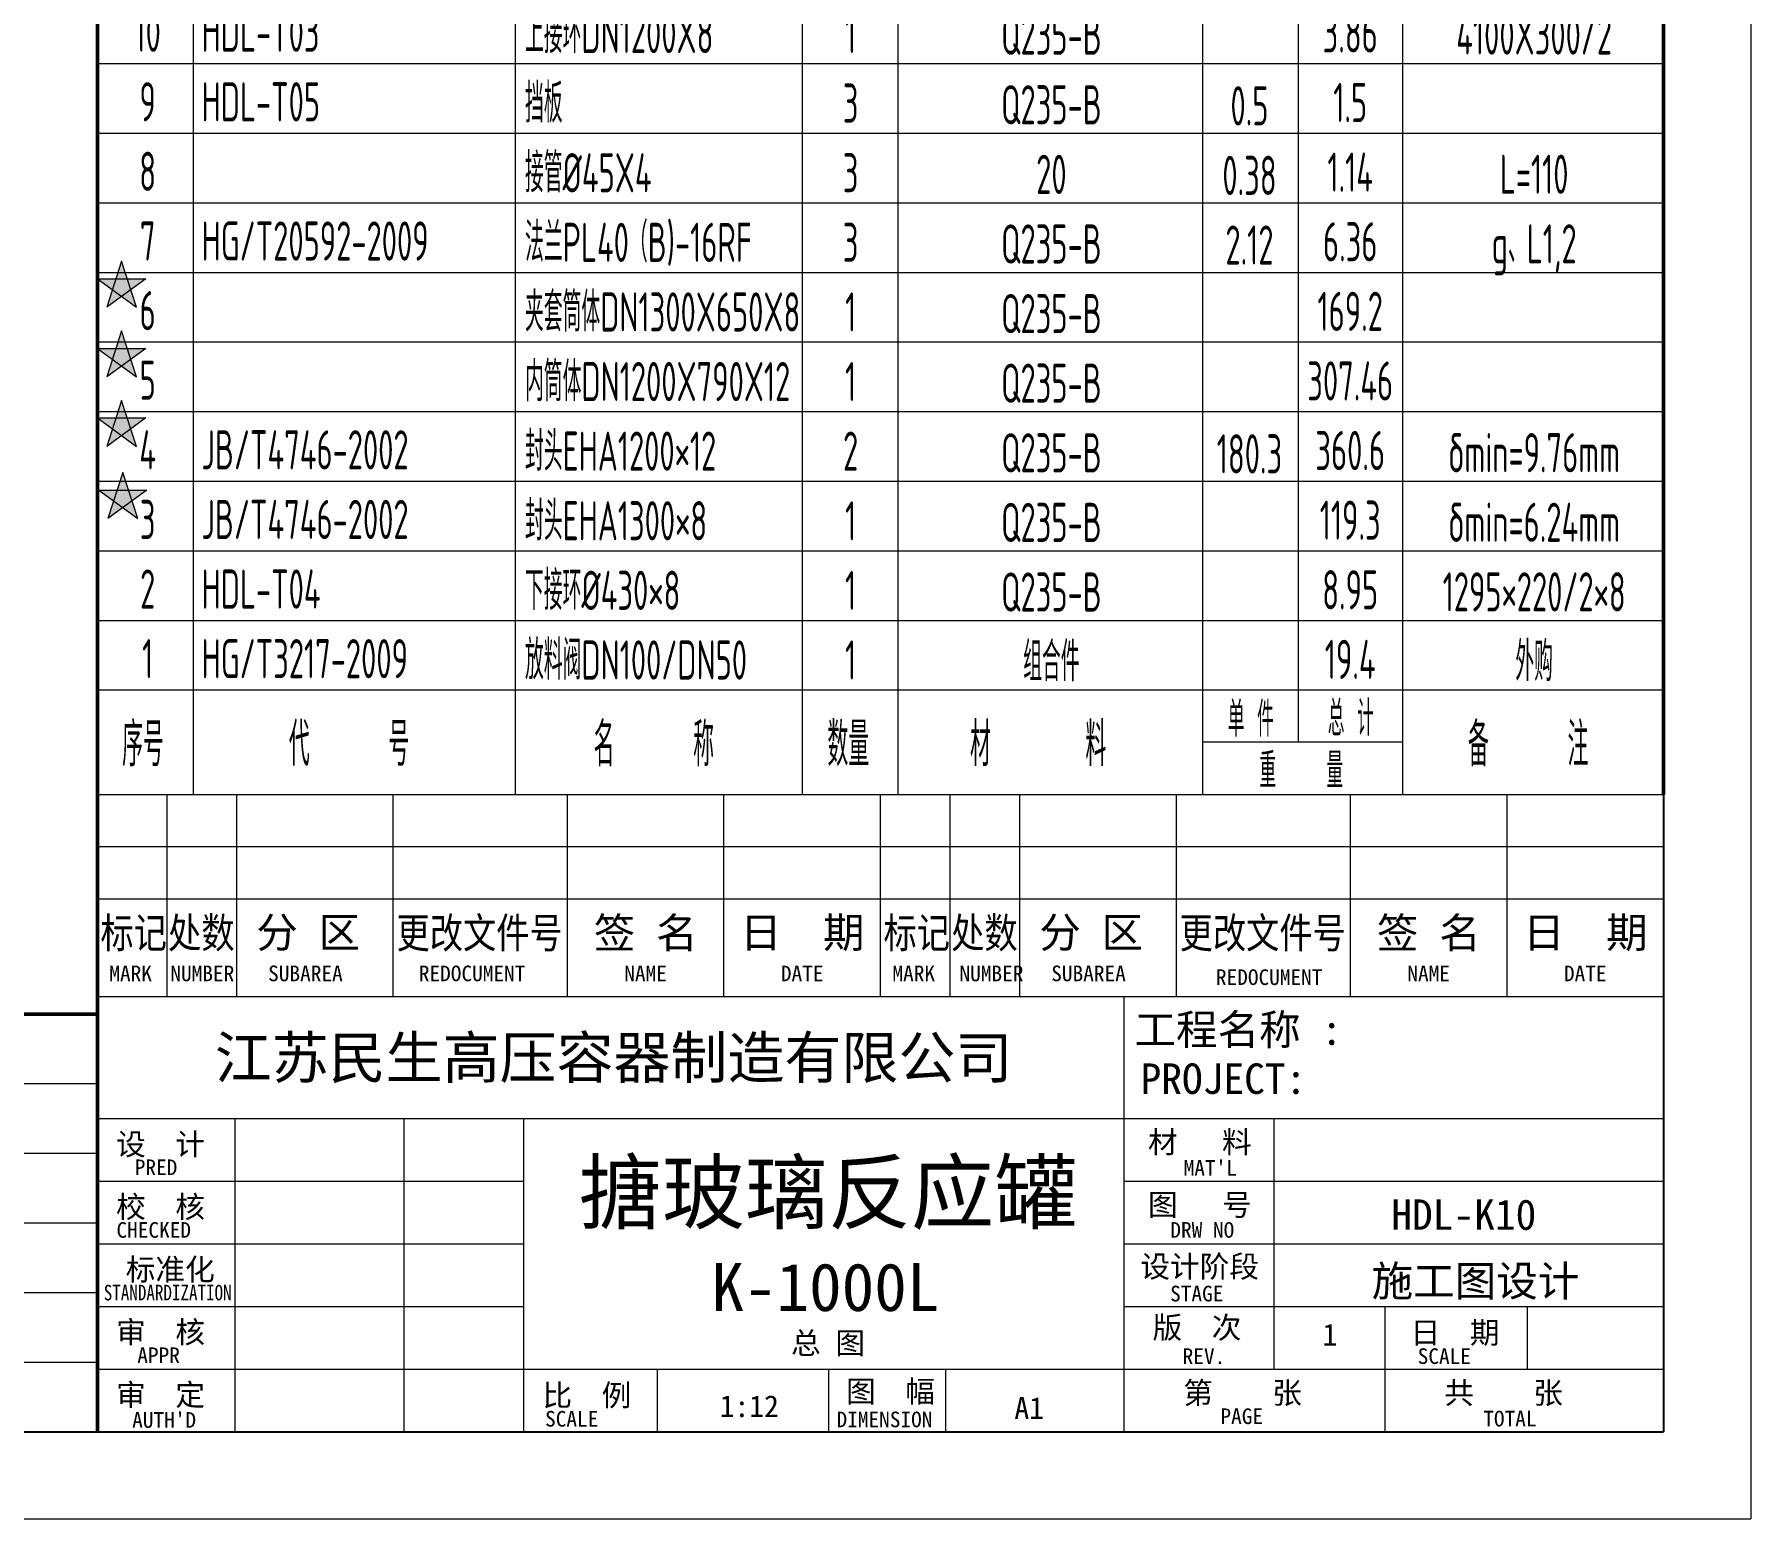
# Model space of a CAD drawing. Header units: millimetres. Extents: x 6558 to 31654, y 4748 to 14840.
# Drawn here: x 22573 to 24940, y 4748 to 6795 of the extents above; entities that cross this region are included whole.
import ezdxf
from ezdxf.enums import TextEntityAlignment as Align

# ---------------------------------------------------------------- set-up
doc = ezdxf.new("R2010")
doc.units = ezdxf.units.MM
doc.header["$LTSCALE"] = 120
for name, color, linetype, lineweight in [('1轮廓实线层', 7, 'Continuous', 50), ('2细线层', 4, 'Continuous', 18), ('6文字层', 3, 'Continuous', 20)]:
    doc.layers.add(name, color=color, linetype=linetype, lineweight=lineweight)
doc.layers.add('图框层', color=7, linetype='Continuous')
doc.styles.add('PC_TEXTSTYLE', font='gbenor.shx', dxfattribs={"width": 0.8, "bigfont": 'gbcbig.shx'})
doc.styles.add('仿宋', font='SIMFANG.TTF', dxfattribs={"height": 2.5})
doc.styles.add('仿宋_GB2312', font='SIMFANG.TTF', dxfattribs={"height": 10})

# ---------------------------------------------------------------- blocks, each defined once
blk = doc.blocks.new('PC_MXBTITLERECORD')
at = {"layer": '1轮廓实线层'}
for p, q in [((-180, 0), (-180, 12)), ((0, 0), (0, 12))]:
    blk.add_line(p, q, dxfattribs=at)
at = {"layer": '2细线层'}
for p, q in [((-169, 12), (-169, 0)), ((-132, 12), (-132, 0)), ((-99, 12), (-99, 0)), ((-88, 12), (-88, 0)), ((-53, 12), (-53, 0)), ((-42, 12), (-42, 6)), ((-30, 12), (-30, 0)), ((-30, 6), (-53, 6))]:
    blk.add_line(p, q, dxfattribs=at)
at = {"style": 'PC_TEXTSTYLE', "flags": 1}
blk.add_attdef('Fo oFShowMe', (-53, 6), '', height=0.00000005, dxfattribs=at)
at = {"layer": '6文字层', "style": 'PC_TEXTSTYLE', "width": 0.667}
for s, height, p in [('单 件', 4, (-47.45, 8.84)), ('总 计', 4, (-35.96, 8.94)), ('序号', 5, (-174.77, 6)), ('代     号', 5, (-151.09, 6)), ('名     称', 5, (-116.06, 6)), ('数量', 5, (-93.71, 6)), ('材      料', 5, (-71.89, 6)), ('备     注', 5, (-15.57, 6)), ('重    量', 4, (-41.65, 2.94))]:
    blk.add_text(s, height=height, dxfattribs=at).set_placement(p, align=Align.MIDDLE)
blk = doc.blocks.new('PC_MXB_BLOCK')
at = {"layer": '1轮廓实线层'}
for p, q in [((-180, 8), (-180, 0)), ((0, 8), (0, 0))]:
    blk.add_line(p, q, dxfattribs=at)
at = {"layer": '2细线层'}
for p, q in [((-180, 8), (0, 8)), ((-169, 8), (-169, 0)), ((-132, 8), (-132, 0)), ((-99, 8), (-99, 0)), ((-88, 8), (-88, 0)), ((-53, 8), (-53, 0)), ((-42, 8), (-42, 0)), ((-30, 8), (-30, 0)), ((-180, 0), (0, 0))]:
    blk.add_line(p, q, dxfattribs=at)
at = {"layer": '6文字层', "style": 'PC_TEXTSTYLE'}
for tag, width, p, p2 in [('序号', 0.769182, (-178.38, 1.35), (-170.09, 1.35)), ('代号', 3.14773, (-168.05, 1.35), (-134.11, 1.35)), ('名称', 2.802424, (-130.87, 1.2), (-100.28, 1.2)), ('数量', 0.817449, (-97.88, 1.2), (-89, 1.2)), ('材料', 2.943328, (-86.43, 1.01), (-54.3, 1.01)), ('总重', 0.958888, (-41.2, 1.27), (-30.86, 1.27)), ('备注', 2.494074, (-28.61, 1.02), (-1.16, 1.02)), ('单重', 0.854038, (-52.21, 0.89), (-43, 0.89))]:
    blk.add_attdef(tag, text='', height=4.5, dxfattribs=dict(at, width=width)).set_placement(p, p2, align=Align.FIT)

msp = doc.modelspace()

# ---------------------------------------------------------------- hatches: boundary and pattern name
at = {"layer": '2细线层', "linetype": 'Continuous'}
h = msp.add_hatch(color=256, dxfattribs=at)
h.paths.add_polyline_path([(22701.14, 6457.8), (22685.43, 6457.8), (22680.57, 6442.85), (22693.28, 6433.62), (22706, 6442.85)])
h.paths.add_polyline_path([(22685.43, 6457.8), (22660, 6457.8), (22680.57, 6442.85)])
h.paths.add_polyline_path([(22693.28, 6481.99), (22685.43, 6457.8), (22701.14, 6457.8)])
h.paths.add_polyline_path([(22726.57, 6457.8), (22701.14, 6457.8), (22706, 6442.85)])
h.paths.add_polyline_path([(22680.57, 6442.85), (22672.71, 6418.67), (22693.28, 6433.62)])
h.paths.add_polyline_path([(22706, 6442.85), (22693.28, 6433.62), (22713.86, 6418.67)])
h = msp.add_hatch(color=256, dxfattribs=at)
h.paths.add_polyline_path([(22701.14, 6361.8), (22685.43, 6361.8), (22680.57, 6346.85), (22693.28, 6337.62), (22706, 6346.85)])
h.paths.add_polyline_path([(22685.43, 6361.8), (22660, 6361.8), (22680.57, 6346.85)])
h.paths.add_polyline_path([(22693.28, 6385.99), (22685.43, 6361.8), (22701.14, 6361.8)])
h.paths.add_polyline_path([(22726.57, 6361.8), (22701.14, 6361.8), (22706, 6346.85)])
h.paths.add_polyline_path([(22680.57, 6346.85), (22672.71, 6322.67), (22693.28, 6337.62)])
h.paths.add_polyline_path([(22706, 6346.85), (22693.28, 6337.62), (22713.86, 6322.67)])
h = msp.add_hatch(color=256, dxfattribs=at)
h.paths.add_polyline_path([(22701.14, 6265.8), (22685.43, 6265.8), (22680.57, 6250.85), (22693.28, 6241.62), (22706, 6250.85)])
h.paths.add_polyline_path([(22685.43, 6265.8), (22660, 6265.8), (22680.57, 6250.85)])
h.paths.add_polyline_path([(22693.28, 6289.99), (22685.43, 6265.8), (22701.14, 6265.8)])
h.paths.add_polyline_path([(22726.57, 6265.8), (22701.14, 6265.8), (22706, 6250.85)])
h.paths.add_polyline_path([(22680.57, 6250.85), (22672.71, 6226.67), (22693.28, 6241.62)])
h.paths.add_polyline_path([(22706, 6250.85), (22693.28, 6241.62), (22713.86, 6226.67)])
h = msp.add_hatch(color=256, dxfattribs=at)
h.paths.add_polyline_path([(22702.81, 6166.24), (22687.1, 6166.24), (22682.24, 6151.29), (22694.96, 6142.05), (22707.67, 6151.29)])
h.paths.add_polyline_path([(22687.1, 6166.24), (22661.67, 6166.24), (22682.24, 6151.29)])
h.paths.add_polyline_path([(22694.96, 6190.42), (22687.1, 6166.24), (22702.81, 6166.24)])
h.paths.add_polyline_path([(22728.24, 6166.24), (22702.81, 6166.24), (22707.67, 6151.29)])
h.paths.add_polyline_path([(22682.24, 6151.29), (22674.38, 6127.11), (22694.96, 6142.05)])
h.paths.add_polyline_path([(22707.67, 6151.29), (22694.96, 6142.05), (22715.53, 6127.11)])

# ---------------------------------------------------------------- linework, layer by layer
at = {"layer": '1轮廓实线层'}
for p in [(22660, 5746.67), (20500, 5443.74)]:
    msp.add_line(p, (22660, 5443.74), dxfattribs=at)
at = {"layer": '2细线层'}
for p, q in [((24940, 14839.74), (24940, 4747.74)), ((22693.28, 6481.99), (22672.71, 6418.67)), ((22713.86, 6418.67), (22693.28, 6481.99)), ((22660, 6457.8), (22726.57, 6457.8)), ((22660, 6457.8), (22713.86, 6418.67)), ((22726.57, 6457.8), (22672.71, 6418.67)), ((22693.28, 6385.99), (22672.71, 6322.67)), ((22713.86, 6322.67), (22693.28, 6385.99)), ((22660, 6361.8), (22726.57, 6361.8)), ((22660, 6361.8), (22713.86, 6322.67)), ((22726.57, 6361.8), (22672.71, 6322.67)), ((22693.28, 6289.99), (22672.71, 6226.67)), ((22713.86, 6226.67), (22693.28, 6289.99)), ((22660, 6265.8), (22726.57, 6265.8)), ((22660, 6265.8), (22713.86, 6226.67)), ((22726.57, 6265.8), (22672.71, 6226.67)), ((22694.96, 6190.42), (22674.38, 6127.11)), ((22715.53, 6127.11), (22694.96, 6190.42)), ((22661.67, 6166.24), (22728.24, 6166.24)), ((22661.67, 6166.24), (22715.53, 6127.11)), ((22728.24, 6166.24), (22674.38, 6127.11)), ((17812, 4747.74), (24940, 4747.74))]:
    msp.add_line(p, q, dxfattribs=at)
at = {"layer": '6文字层'}
for p, q in [((22660, 5746.67), (24820, 5746.67)), ((22756, 5467.74), (22756, 5746.67)), ((22852, 5467.74), (22852, 5746.67)), ((23068, 5467.74), (23068, 5746.67)), ((23308, 5467.74), (23308, 5746.67)), ((23524, 5467.74), (23524, 5746.67)), ((23740, 5467.74), (23740, 5746.67)), ((23836, 5467.74), (23836, 5746.67)), ((23932, 5467.74), (23932, 5746.67)), ((24148, 5467.74), (24148, 5746.67)), ((24388, 5467.74), (24388, 5746.67)), ((24604, 5467.74), (24604, 5746.67)), ((22660, 5674.67), (24820, 5674.67)), ((22660, 5602.67), (24820, 5602.67)), ((22660, 5467.74), (24820, 5467.74)), ((24076, 4867.74), (24076, 5467.74)), ((22660, 5299.74), (24820, 5299.74)), ((22849.53, 5299.74), (22849.53, 4867.74)), ((23082.7, 5299.74), (23082.7, 4867.74)), ((23248, 4867.74), (23248, 5299.74)), ((24282.32, 5299.74), (24282.32, 4954.14)), ((22660, 5213.34), (23248, 5213.34)), ((24076, 5213.34), (24820, 5213.34)), ((22660, 5126.94), (23248, 5126.94)), ((24076, 5126.94), (24820, 5126.94)), ((22660, 5040.54), (23248, 5040.54)), ((24076, 5040.54), (24820, 5040.54)), ((24436, 4867.74), (24436, 5040.54)), ((24632.32, 4954.14), (24632.32, 5040.54)), ((22660, 4954.14), (23248, 4954.14)), ((23248, 4954.14), (24820, 4954.14)), ((23432.32, 4867.74), (23432.32, 4954.14)), ((23668, 4954.14), (23668, 4867.74)), ((23829.86, 4867.74), (23829.86, 4954.14)), ((24436, 4867.74), (24436, 4954.14)), ((22660, 4867.74), (24820, 4867.74))]:
    msp.add_line(p, q, dxfattribs=at)
at = {"layer": '图框层'}
for p in [(24820, 5746.67), (18112, 4867.74)]:
    msp.add_line(p, (24820, 4867.74), dxfattribs=at)

# ---------------------------------------------------------------- block references
ref = msp.add_blockref('PC_MXB_BLOCK', (24820, 6754.67), dxfattribs=dict(at, xscale=12, yscale=12, zscale=12))
ref.add_attrib('材料', 'Q235-B', dxfattribs={"layer": '6文字层', "height": 54, "style": 'PC_TEXTSTYLE', "width": 0.667}).set_placement((23975.57, 6766.79), align=Align.CENTER)
ref.add_attrib('代号', 'HDL-T03', (22803.43, 6770.86), dxfattribs={"layer": '6文字层', "height": 54, "style": 'PC_TEXTSTYLE', "width": 0.667})
ref.add_attrib('序号', '10', dxfattribs={"layer": '6文字层', "height": 54, "style": 'PC_TEXTSTYLE', "width": 0.667}).set_placement((22729.18, 6770.86), align=Align.CENTER)
ref.add_attrib('名称', '上接环DN1200X8', (23249.6, 6769.02), dxfattribs={"layer": '6文字层', "height": 54, "style": 'PC_TEXTSTYLE', "width": 0.667})
ref.add_attrib('数量', '1', dxfattribs={"layer": '6文字层', "height": 54, "style": 'PC_TEXTSTYLE', "width": 0.667}).set_placement((23698.72, 6769.02), align=Align.CENTER)
ref.add_attrib('备注', '4100X300/2', dxfattribs={"layer": '6文字层', "height": 54, "style": 'PC_TEXTSTYLE', "width": 0.667}).set_placement((24641.37, 6766.97), align=Align.CENTER)
ref.add_attrib('总重', '3.86', dxfattribs={"layer": '6文字层', "height": 54, "style": 'PC_TEXTSTYLE', "width": 0.667}).set_placement((24387.69, 6769.86), align=Align.CENTER)
ref = msp.add_blockref('PC_MXB_BLOCK', (24820, 6658.67), dxfattribs=dict(at, xscale=12, yscale=12, zscale=12))
ref.add_attrib('材料', 'Q235-B', dxfattribs={"layer": '6文字层', "height": 54, "style": 'PC_TEXTSTYLE', "width": 0.667}).set_placement((23975.57, 6670.79), align=Align.CENTER)
ref.add_attrib('代号', 'HDL-T05', (22803.43, 6674.86), dxfattribs={"layer": '6文字层', "height": 54, "style": 'PC_TEXTSTYLE', "width": 0.667})
ref.add_attrib('序号', '9', dxfattribs={"layer": '6文字层', "height": 54, "style": 'PC_TEXTSTYLE', "width": 0.667}).set_placement((22729.18, 6674.86), align=Align.CENTER)
ref.add_attrib('名称', '挡板', (23249.6, 6673.02), dxfattribs={"layer": '6文字层', "height": 54, "style": 'PC_TEXTSTYLE', "width": 0.667})
ref.add_attrib('数量', '3', dxfattribs={"layer": '6文字层', "height": 54, "style": 'PC_TEXTSTYLE', "width": 0.667}).set_placement((23698.72, 6673.02), align=Align.CENTER)
ref.add_attrib('单重', '0.5', dxfattribs={"layer": '6文字层', "height": 54, "style": 'PC_TEXTSTYLE', "width": 0.667}).set_placement((24248.76, 6669.32), align=Align.CENTER)
ref.add_attrib('总重', '1.5', dxfattribs={"layer": '6文字层', "height": 54, "style": 'PC_TEXTSTYLE', "width": 0.667}).set_placement((24387.69, 6673.86), align=Align.CENTER)
ref = msp.add_blockref('PC_MXB_BLOCK', (24820, 6562.67), dxfattribs=dict(at, xscale=12, yscale=12, zscale=12))
ref.add_attrib('材料', '20', dxfattribs={"layer": '6文字层', "height": 54, "style": 'PC_TEXTSTYLE', "width": 0.667}).set_placement((23975.57, 6574.79), align=Align.CENTER)
ref.add_attrib('序号', '8', dxfattribs={"layer": '6文字层', "height": 54, "style": 'PC_TEXTSTYLE', "width": 0.667}).set_placement((22729.18, 6578.86), align=Align.CENTER)
ref.add_attrib('名称', '接管%%C45X4', (23249.6, 6577.02), dxfattribs={"layer": '6文字层', "height": 54, "style": 'PC_TEXTSTYLE', "width": 0.667})
ref.add_attrib('数量', '3', dxfattribs={"layer": '6文字层', "height": 54, "style": 'PC_TEXTSTYLE', "width": 0.667}).set_placement((23698.72, 6577.02), align=Align.CENTER)
ref.add_attrib('备注', 'L=110', dxfattribs={"layer": '6文字层', "height": 54, "style": 'PC_TEXTSTYLE', "width": 0.667}).set_placement((24641.37, 6574.97), align=Align.CENTER)
ref.add_attrib('单重', '0.38', dxfattribs={"layer": '6文字层', "height": 54, "style": 'PC_TEXTSTYLE', "width": 0.667}).set_placement((24248.76, 6573.32), align=Align.CENTER)
ref.add_attrib('总重', '1.14', dxfattribs={"layer": '6文字层', "height": 54, "style": 'PC_TEXTSTYLE', "width": 0.667}).set_placement((24387.69, 6577.86), align=Align.CENTER)
ref = msp.add_blockref('PC_MXB_BLOCK', (24820, 6466.67), dxfattribs=dict(at, xscale=12, yscale=12, zscale=12))
ref.add_attrib('材料', 'Q235-B', dxfattribs={"layer": '6文字层', "height": 54, "style": 'PC_TEXTSTYLE', "width": 0.667}).set_placement((23975.57, 6478.79), align=Align.CENTER)
ref.add_attrib('代号', 'HG/T20592-2009', (22803.43, 6482.86), dxfattribs={"layer": '6文字层', "height": 54, "style": 'PC_TEXTSTYLE', "width": 0.667})
ref.add_attrib('序号', '7', dxfattribs={"layer": '6文字层', "height": 54, "style": 'PC_TEXTSTYLE', "width": 0.667}).set_placement((22729.18, 6482.86), align=Align.CENTER)
ref.add_attrib('名称', '法兰PL40（B)-16RF', (23249.6, 6481.02), dxfattribs={"layer": '6文字层', "height": 54, "style": 'PC_TEXTSTYLE', "width": 0.667})
ref.add_attrib('数量', '3', dxfattribs={"layer": '6文字层', "height": 54, "style": 'PC_TEXTSTYLE', "width": 0.667}).set_placement((23698.72, 6481.02), align=Align.CENTER)
ref.add_attrib('备注', 'g、L1,2', dxfattribs={"layer": '6文字层', "height": 54, "style": 'PC_TEXTSTYLE', "width": 0.667}).set_placement((24641.37, 6478.97), align=Align.CENTER)
ref.add_attrib('单重', '2.12', dxfattribs={"layer": '6文字层', "height": 54, "style": 'PC_TEXTSTYLE', "width": 0.667}).set_placement((24248.76, 6477.32), align=Align.CENTER)
ref.add_attrib('总重', '6.36', dxfattribs={"layer": '6文字层', "height": 54, "style": 'PC_TEXTSTYLE', "width": 0.667}).set_placement((24387.69, 6481.86), align=Align.CENTER)
ref = msp.add_blockref('PC_MXB_BLOCK', (24820, 6370.67), dxfattribs=dict(at, xscale=12, yscale=12, zscale=12))
ref.add_attrib('材料', 'Q235-B', dxfattribs={"layer": '6文字层', "height": 54, "style": 'PC_TEXTSTYLE', "width": 0.667}).set_placement((23975.57, 6382.79), align=Align.CENTER)
ref.add_attrib('序号', '6', dxfattribs={"layer": '6文字层', "height": 54, "style": 'PC_TEXTSTYLE', "width": 0.667}).set_placement((22729.18, 6386.86), align=Align.CENTER)
ref.add_attrib('名称', '夹套筒体DN1300X650X8', (23249.6, 6385.02), dxfattribs={"layer": '6文字层', "height": 54, "style": 'PC_TEXTSTYLE', "width": 0.667})
ref.add_attrib('数量', '1', dxfattribs={"layer": '6文字层', "height": 54, "style": 'PC_TEXTSTYLE', "width": 0.667}).set_placement((23698.72, 6385.02), align=Align.CENTER)
ref.add_attrib('总重', '169.2', dxfattribs={"layer": '6文字层', "height": 54, "style": 'PC_TEXTSTYLE', "width": 0.667}).set_placement((24387.69, 6385.86), align=Align.CENTER)
ref = msp.add_blockref('PC_MXB_BLOCK', (24820, 6274.67), dxfattribs=dict(at, xscale=12, yscale=12, zscale=12))
ref.add_attrib('材料', 'Q235-B', dxfattribs={"layer": '6文字层', "height": 54, "style": 'PC_TEXTSTYLE', "width": 0.667}).set_placement((23975.57, 6286.79), align=Align.CENTER)
ref.add_attrib('序号', '5', dxfattribs={"layer": '6文字层', "height": 54, "style": 'PC_TEXTSTYLE', "width": 0.667}).set_placement((22729.18, 6290.86), align=Align.CENTER)
ref.add_attrib('名称', '内筒体DN1200X790X12', (23249.6, 6289.02), dxfattribs={"layer": '6文字层', "height": 54, "style": 'PC_TEXTSTYLE', "width": 0.667})
ref.add_attrib('数量', '1', dxfattribs={"layer": '6文字层', "height": 54, "style": 'PC_TEXTSTYLE', "width": 0.667}).set_placement((23698.72, 6289.02), align=Align.CENTER)
ref.add_attrib('总重', '307.46', dxfattribs={"layer": '6文字层', "height": 54, "style": 'PC_TEXTSTYLE', "width": 0.667}).set_placement((24387.69, 6289.86), align=Align.CENTER)
ref = msp.add_blockref('PC_MXB_BLOCK', (24820, 6178.67), dxfattribs=dict(at, xscale=12, yscale=12, zscale=12))
ref.add_attrib('材料', 'Q235-B', dxfattribs={"layer": '6文字层', "height": 54, "style": 'PC_TEXTSTYLE', "width": 0.667}).set_placement((23975.57, 6190.79), align=Align.CENTER)
ref.add_attrib('代号', 'JB/T4746-2002', (22803.43, 6194.86), dxfattribs={"layer": '6文字层', "height": 54, "style": 'PC_TEXTSTYLE', "width": 0.667})
ref.add_attrib('序号', '4', dxfattribs={"layer": '6文字层', "height": 54, "style": 'PC_TEXTSTYLE', "width": 0.667}).set_placement((22729.18, 6194.86), align=Align.CENTER)
ref.add_attrib('名称', '封头EHA1200×12', (23249.6, 6193.02), dxfattribs={"layer": '6文字层', "height": 54, "style": 'PC_TEXTSTYLE', "width": 0.667})
ref.add_attrib('数量', '2', dxfattribs={"layer": '6文字层', "height": 54, "style": 'PC_TEXTSTYLE', "width": 0.667}).set_placement((23698.72, 6193.02), align=Align.CENTER)
ref.add_attrib('备注', 'δmin=9.76mm', dxfattribs={"layer": '6文字层', "height": 54, "style": 'PC_TEXTSTYLE', "width": 0.667}).set_placement((24641.37, 6190.97), align=Align.CENTER)
ref.add_attrib('单重', '180.3', dxfattribs={"layer": '6文字层', "height": 54, "style": 'PC_TEXTSTYLE', "width": 0.667}).set_placement((24248.76, 6189.32), align=Align.CENTER)
ref.add_attrib('总重', '360.6', dxfattribs={"layer": '6文字层', "height": 54, "style": 'PC_TEXTSTYLE', "width": 0.667}).set_placement((24387.69, 6193.86), align=Align.CENTER)
ref = msp.add_blockref('PC_MXB_BLOCK', (24820, 6082.67), dxfattribs=dict(at, xscale=12, yscale=12, zscale=12))
ref.add_attrib('材料', 'Q235-B', dxfattribs={"layer": '6文字层', "height": 54, "style": 'PC_TEXTSTYLE', "width": 0.667}).set_placement((23975.57, 6094.79), align=Align.CENTER)
ref.add_attrib('代号', 'JB/T4746-2002', (22803.43, 6098.86), dxfattribs={"layer": '6文字层', "height": 54, "style": 'PC_TEXTSTYLE', "width": 0.667})
ref.add_attrib('序号', '3', dxfattribs={"layer": '6文字层', "height": 54, "style": 'PC_TEXTSTYLE', "width": 0.667}).set_placement((22729.18, 6098.86), align=Align.CENTER)
ref.add_attrib('名称', '封头EHA1300×8', (23249.6, 6097.02), dxfattribs={"layer": '6文字层', "height": 54, "style": 'PC_TEXTSTYLE', "width": 0.667})
ref.add_attrib('数量', '1', dxfattribs={"layer": '6文字层', "height": 54, "style": 'PC_TEXTSTYLE', "width": 0.667}).set_placement((23698.72, 6097.02), align=Align.CENTER)
ref.add_attrib('备注', 'δmin=6.24mm', dxfattribs={"layer": '6文字层', "height": 54, "style": 'PC_TEXTSTYLE', "width": 0.667}).set_placement((24641.37, 6094.97), align=Align.CENTER)
ref.add_attrib('总重', '119.3', dxfattribs={"layer": '6文字层', "height": 54, "style": 'PC_TEXTSTYLE', "width": 0.667}).set_placement((24387.69, 6097.86), align=Align.CENTER)
ref = msp.add_blockref('PC_MXB_BLOCK', (24820, 5986.67), dxfattribs=dict(at, xscale=12, yscale=12, zscale=12))
ref.add_attrib('材料', 'Q235-B', dxfattribs={"layer": '6文字层', "height": 54, "style": 'PC_TEXTSTYLE', "width": 0.667}).set_placement((23975.57, 5998.79), align=Align.CENTER)
ref.add_attrib('代号', 'HDL-T04', (22803.43, 6002.86), dxfattribs={"layer": '6文字层', "height": 54, "style": 'PC_TEXTSTYLE', "width": 0.667})
ref.add_attrib('序号', '2', dxfattribs={"layer": '6文字层', "height": 54, "style": 'PC_TEXTSTYLE', "width": 0.667}).set_placement((22729.18, 6002.86), align=Align.CENTER)
ref.add_attrib('名称', '下接环%%C430×8', (23249.6, 6001.02), dxfattribs={"layer": '6文字层', "height": 54, "style": 'PC_TEXTSTYLE', "width": 0.667})
ref.add_attrib('数量', '1', dxfattribs={"layer": '6文字层', "height": 54, "style": 'PC_TEXTSTYLE', "width": 0.667}).set_placement((23698.72, 6001.02), align=Align.CENTER)
ref.add_attrib('备注', '1295×220/2×8', dxfattribs={"layer": '6文字层', "height": 54, "style": 'PC_TEXTSTYLE', "width": 0.667}).set_placement((24641.37, 5998.97), align=Align.CENTER)
ref.add_attrib('总重', '8.95', dxfattribs={"layer": '6文字层', "height": 54, "style": 'PC_TEXTSTYLE', "width": 0.667}).set_placement((24387.69, 6001.86), align=Align.CENTER)
ref = msp.add_blockref('PC_MXB_BLOCK', (24820, 5890.67), dxfattribs=dict(at, xscale=12, yscale=12, zscale=12))
ref.add_attrib('材料', '组合件', dxfattribs={"layer": '6文字层', "height": 54, "style": 'PC_TEXTSTYLE', "width": 0.667}).set_placement((23975.57, 5902.79), align=Align.CENTER)
ref.add_attrib('代号', 'HG/T3217-2009', (22803.43, 5906.86), dxfattribs={"layer": '6文字层', "height": 54, "style": 'PC_TEXTSTYLE', "width": 0.667})
ref.add_attrib('序号', '1', dxfattribs={"layer": '6文字层', "height": 54, "style": 'PC_TEXTSTYLE', "width": 0.667}).set_placement((22729.18, 5906.86), align=Align.CENTER)
ref.add_attrib('名称', '放料阀DN100/DN50', (23249.6, 5905.02), dxfattribs={"layer": '6文字层', "height": 54, "style": 'PC_TEXTSTYLE', "width": 0.667})
ref.add_attrib('数量', '1', dxfattribs={"layer": '6文字层', "height": 54, "style": 'PC_TEXTSTYLE', "width": 0.667}).set_placement((23698.72, 5905.02), align=Align.CENTER)
ref.add_attrib('备注', '外购', dxfattribs={"layer": '6文字层', "height": 54, "style": 'PC_TEXTSTYLE', "width": 0.667}).set_placement((24641.37, 5902.97), align=Align.CENTER)
ref.add_attrib('总重', '19.4', dxfattribs={"layer": '6文字层', "height": 54, "style": 'PC_TEXTSTYLE', "width": 0.667}).set_placement((24387.69, 5905.86), align=Align.CENTER)
at = {"layer": '图框层', "xscale": 12, "yscale": 12, "zscale": 12}
msp.add_blockref('PC_MXBTITLERECORD', (24820, 5746.67), dxfattribs=at)
at = {"layer": '图框层'}
ref = msp.add_blockref('PC_MXB_BLOCK', (22660, 5347.74), dxfattribs=dict(at, xscale=12, yscale=12, zscale=12))
ref.add_attrib('材料', '组合件', dxfattribs={"layer": '6文字层', "height": 54, "style": 'PC_TEXTSTYLE', "width": 0.667}).set_placement((21815.57, 5359.87), align=Align.CENTER)
ref.add_attrib('序号', '36', dxfattribs={"layer": '6文字层', "height": 54, "style": 'PC_TEXTSTYLE', "width": 0.667}).set_placement((20569.18, 5363.93), align=Align.CENTER)
ref.add_attrib('名称', '出气口接头M10', (21089.6, 5362.09), dxfattribs={"layer": '6文字层', "height": 54, "style": 'PC_TEXTSTYLE', "width": 0.667})
ref.add_attrib('数量', '1', dxfattribs={"layer": '6文字层', "height": 54, "style": 'PC_TEXTSTYLE', "width": 0.667}).set_placement((21538.72, 5362.09), align=Align.CENTER)
ref.add_attrib('总重', '0.18', dxfattribs={"layer": '6文字层', "height": 54, "style": 'PC_TEXTSTYLE', "width": 0.667}).set_placement((22227.69, 5362.93), align=Align.CENTER)
ref = msp.add_blockref('PC_MXB_BLOCK', (22660, 5251.74), dxfattribs=dict(at, xscale=12, yscale=12, zscale=12))
ref.add_attrib('材料', 'Q235-B', dxfattribs={"layer": '6文字层', "height": 54, "style": 'PC_TEXTSTYLE', "width": 0.667}).set_placement((21815.57, 5263.87), align=Align.CENTER)
ref.add_attrib('序号', '35', dxfattribs={"layer": '6文字层', "height": 54, "style": 'PC_TEXTSTYLE', "width": 0.667}).set_placement((20569.18, 5267.93), align=Align.CENTER)
ref.add_attrib('名称', '垫板4070X30X4', (21089.6, 5266.09), dxfattribs={"layer": '6文字层', "height": 54, "style": 'PC_TEXTSTYLE', "width": 0.667})
ref.add_attrib('数量', '1', dxfattribs={"layer": '6文字层', "height": 54, "style": 'PC_TEXTSTYLE', "width": 0.667}).set_placement((21538.72, 5266.09), align=Align.CENTER)
ref.add_attrib('总重', '3.82', dxfattribs={"layer": '6文字层', "height": 54, "style": 'PC_TEXTSTYLE', "width": 0.667}).set_placement((22227.69, 5266.93), align=Align.CENTER)
ref = msp.add_blockref('PC_MXB_BLOCK', (22660, 5155.74), dxfattribs=dict(at, xscale=12, yscale=12, zscale=12))
ref.add_attrib('材料', 'Q235-A/B', dxfattribs={"layer": '6文字层', "height": 54, "style": 'PC_TEXTSTYLE', "width": 0.667}).set_placement((21815.57, 5167.87), align=Align.CENTER)
ref.add_attrib('代号', 'HDL-T08', (20643.43, 5171.93), dxfattribs={"layer": '6文字层', "height": 54, "style": 'PC_TEXTSTYLE', "width": 0.667})
ref.add_attrib('序号', '34', dxfattribs={"layer": '6文字层', "height": 54, "style": 'PC_TEXTSTYLE', "width": 0.667}).set_placement((20569.18, 5171.93), align=Align.CENTER)
ref.add_attrib('名称', '防松螺母M64X4-左', (21089.6, 5170.09), dxfattribs={"layer": '6文字层', "height": 54, "style": 'PC_TEXTSTYLE', "width": 0.667})
ref.add_attrib('数量', '1', dxfattribs={"layer": '6文字层', "height": 54, "style": 'PC_TEXTSTYLE', "width": 0.667}).set_placement((21538.72, 5170.09), align=Align.CENTER)
ref.add_attrib('备注', '外购件', dxfattribs={"layer": '6文字层', "height": 54, "style": 'PC_TEXTSTYLE', "width": 0.667}).set_placement((22481.37, 5168.04), align=Align.CENTER)
ref.add_attrib('总重', '0.7', dxfattribs={"layer": '6文字层', "height": 54, "style": 'PC_TEXTSTYLE', "width": 0.667}).set_placement((22227.69, 5170.93), align=Align.CENTER)
ref = msp.add_blockref('PC_MXB_BLOCK', (22660, 5059.74), dxfattribs=dict(at, xscale=12, yscale=12, zscale=12))
ref.add_attrib('材料', 'Q235-A/B', dxfattribs={"layer": '6文字层', "height": 54, "style": 'PC_TEXTSTYLE', "width": 0.667}).set_placement((21815.57, 5071.87), align=Align.CENTER)
ref.add_attrib('代号', 'HDL-T09', (20643.43, 5075.93), dxfattribs={"layer": '6文字层', "height": 54, "style": 'PC_TEXTSTYLE', "width": 0.667})
ref.add_attrib('序号', '33', dxfattribs={"layer": '6文字层', "height": 54, "style": 'PC_TEXTSTYLE', "width": 0.667}).set_placement((20569.18, 5075.93), align=Align.CENTER)
ref.add_attrib('名称', '挡环%%C42', (21089.6, 5074.09), dxfattribs={"layer": '6文字层', "height": 54, "style": 'PC_TEXTSTYLE', "width": 0.667})
ref.add_attrib('数量', '1', dxfattribs={"layer": '6文字层', "height": 54, "style": 'PC_TEXTSTYLE', "width": 0.667}).set_placement((21538.72, 5074.09), align=Align.CENTER)
ref.add_attrib('备注', '外购件', dxfattribs={"layer": '6文字层', "height": 54, "style": 'PC_TEXTSTYLE', "width": 0.667}).set_placement((22481.37, 5072.04), align=Align.CENTER)
ref.add_attrib('总重', '0.2', dxfattribs={"layer": '6文字层', "height": 54, "style": 'PC_TEXTSTYLE', "width": 0.667}).set_placement((22227.69, 5074.93), align=Align.CENTER)
ref = msp.add_blockref('PC_MXB_BLOCK', (22660, 4963.74), dxfattribs=dict(at, xscale=12, yscale=12, zscale=12))
ref.add_attrib('材料', 'Q235-A/B', dxfattribs={"layer": '6文字层', "height": 54, "style": 'PC_TEXTSTYLE', "width": 0.667}).set_placement((21815.57, 4975.87), align=Align.CENTER)
ref.add_attrib('代号', 'HDT-T01', (20643.43, 4979.93), dxfattribs={"layer": '6文字层', "height": 54, "style": 'PC_TEXTSTYLE', "width": 0.667})
ref.add_attrib('序号', '32', dxfattribs={"layer": '6文字层', "height": 54, "style": 'PC_TEXTSTYLE', "width": 0.667}).set_placement((20569.18, 4979.93), align=Align.CENTER)
ref.add_attrib('名称', '铭牌座', (21089.6, 4978.09), dxfattribs={"layer": '6文字层', "height": 54, "style": 'PC_TEXTSTYLE', "width": 0.667})
ref.add_attrib('数量', '1', dxfattribs={"layer": '6文字层', "height": 54, "style": 'PC_TEXTSTYLE', "width": 0.667}).set_placement((21538.72, 4978.09), align=Align.CENTER)
ref.add_attrib('总重', '1.5', dxfattribs={"layer": '6文字层', "height": 54, "style": 'PC_TEXTSTYLE', "width": 0.667}).set_placement((22227.69, 4978.93), align=Align.CENTER)
ref = msp.add_blockref('PC_MXB_BLOCK', (22660, 4867.74), dxfattribs=dict(at, xscale=12, yscale=12, zscale=12))
ref.add_attrib('材料', '20', dxfattribs={"layer": '6文字层', "height": 54, "style": 'PC_TEXTSTYLE', "width": 0.667}).set_placement((21815.57, 4879.87), align=Align.CENTER)
ref.add_attrib('代号', 'HDL-T06', (20643.43, 4883.93), dxfattribs={"layer": '6文字层', "height": 54, "style": 'PC_TEXTSTYLE', "width": 0.667})
ref.add_attrib('序号', '31', dxfattribs={"layer": '6文字层', "height": 54, "style": 'PC_TEXTSTYLE', "width": 0.667}).set_placement((20569.18, 4883.93), align=Align.CENTER)
ref.add_attrib('名称', '吊耳', (21089.6, 4882.09), dxfattribs={"layer": '6文字层', "height": 54, "style": 'PC_TEXTSTYLE', "width": 0.667})
ref.add_attrib('数量', '3', dxfattribs={"layer": '6文字层', "height": 54, "style": 'PC_TEXTSTYLE', "width": 0.667}).set_placement((21538.72, 4882.09), align=Align.CENTER)
ref.add_attrib('单重', '0.2', dxfattribs={"layer": '6文字层', "height": 54, "style": 'PC_TEXTSTYLE', "width": 0.667}).set_placement((22088.76, 4878.39), align=Align.CENTER)
ref.add_attrib('总重', '0.6', dxfattribs={"layer": '6文字层', "height": 54, "style": 'PC_TEXTSTYLE', "width": 0.667}).set_placement((22227.69, 4882.93), align=Align.CENTER)

# ---------------------------------------------------------------- texts
at = {"layer": '6文字层', "style": '仿宋', "width": 0.8}
for s, p in [('标记', (22709.89, 5556.47)), ('处数', (22803.21, 5556.47)), ('更改文件号', (23187.04, 5556.47)), ('标记', (23789.89, 5556.47)), ('处数', (23883.21, 5556.47)), ('更改文件号', (24267.04, 5556.47))]:
    msp.add_text(s, height=42, dxfattribs=at).set_placement(p, align=Align.MIDDLE)
at = {"layer": '6文字层', "style": '仿宋'}
for s, p in [('分 区', (22950.5, 5556.47)), ('签 名', (23416, 5556.47)), ('日  期', (23632, 5556.47)), ('分 区', (24030.5, 5556.47)), ('签 名', (24496, 5556.47)), ('日  期', (24712, 5556.47))]:
    msp.add_text(s, height=42, dxfattribs=at).set_placement(p, align=Align.MIDDLE)
at = {"layer": '6文字层'}
for s, height, style, p in [('MARK', 21.6, '仿宋_GB2312', (22676.32, 5488.96)), ('NUMBER', 21.6, '仿宋_GB2312', (22760.48, 5488.96)), ('SUBAREA', 21.6, '仿宋_GB2312', (22895.35, 5488.96)), ('REDOCUMENT', 21.6, '仿宋_GB2312', (23103.15, 5488.96)), ('NAME', 21.6, '仿宋_GB2312', (23386.51, 5488.96)), ('DATE', 21.6, '仿宋_GB2312', (23602.51, 5488.96)), ('MARK', 21.6, '仿宋_GB2312', (23756.32, 5488.96)), ('NUMBER', 21.6, '仿宋_GB2312', (23848.84, 5488.96)), ('SUBAREA', 21.6, '仿宋_GB2312', (23975.35, 5488.96)), ('REDOCUMENT', 21.6, '仿宋_GB2312', (24202.48, 5483.78)), ('NAME', 21.6, '仿宋_GB2312', (24466.51, 5488.96)), ('DATE', 21.6, '仿宋_GB2312', (24682.51, 5488.96)), ('工程名称 :', 42, '仿宋', (24090.19, 5401.26)), ('江苏民生高压容器制造有限公司', 57.6, '仿宋_GB2312', (22821.72, 5354.94)), ('PROJECT:', 42, '仿宋', (24098.53, 5333.61)), ('设  计', 30, '仿宋', (22685.62, 5249.24)), ('材   料', 30, '仿宋', (24108.79, 5252.13)), ('PRED', 21.6, '仿宋_GB2312', (22711.34, 5221.53)), ("MAT'L", 21.6, '仿宋_GB2312', (24158, 5220.64)), ('校  核', 30, '仿宋', (22685.62, 5162.84)), ('图   号', 30, '仿宋', (24108.79, 5165.73)), ('CHECKED', 21.6, '仿宋_GB2312', (22686.11, 5135.13)), ('DRW NO', 21.6, '仿宋_GB2312', (24139.64, 5135.19)), ('设计阶段', 30, '仿宋', (24098.25, 5080.58)), ('标准化', 30, '仿宋', (22698.96, 5076.44)), ('STAGE', 21.6, '仿宋_GB2312', (24139.36, 5047.43)), ('审  核', 30, '仿宋', (22685.62, 4990.04)), ('版  次', 30, '仿宋', (24115.06, 4996.44)), ('日  期', 30, '仿宋', (24470.89, 4989.33)), ('APPR', 21.6, '仿宋_GB2312', (22714.88, 4962.33)), ('REV.', 21.6, '仿宋_GB2312', (24156.56, 4961.1)), ('SCALE', 21.6, '仿宋_GB2312', (24480.77, 4961.1)), ('审  定', 30, '仿宋', (22685.62, 4903.64)), ('比  例', 30, '仿宋', (23273.64, 4902.93)), ('图  幅', 30, '仿宋', (23692.34, 4908.34)), ('第    张', 30, '仿宋', (24157.56, 4906.35)), ('共    张', 30, '仿宋', (24517.56, 4906.35)), ('1:12', 30, '仿宋', (23518.11, 4887.87)), ('A1', 30, '仿宋', (23924.54, 4885.36)), ('PAGE', 21.6, '仿宋_GB2312', (24208.72, 4878.26)), ("AUTH'D", 21.6, '仿宋_GB2312', (22707.81, 4873.07)), ('SCALE', 21.6, '仿宋_GB2312', (23277.28, 4874.7)), ('DIMENSION', 21.6, '仿宋_GB2312', (23679.27, 4873.82)), ('TOTAL', 21.6, '仿宋_GB2312', (24571.2, 4874.88))]:
    msp.add_text(s, height=height, dxfattribs=dict(at, style=style)).set_placement(p)
for s, height, style, p in [('搪玻璃反应罐', 84, '仿宋_GB2312', (23667.56, 5155.93)), ('HDL-K10', 42, '仿宋_GB2312', (24544.34, 5146.11)), ('K-1000L', 66, '仿宋_GB2312', (23663.9, 5034.17)), ('施工图设计', 42, '仿宋_GB2312', (24560.44, 5054.57)), ('总 图', 30, '仿宋', (23667.56, 4975)), ('1', 30, '仿宋', (24359.7, 4986.57))]:
    msp.add_text(s, height=height, dxfattribs=dict(at, style=style)).set_placement(p, align=Align.CENTER)
at = {"layer": '6文字层', "style": '仿宋_GB2312', "width": 0.8}
msp.add_text('STANDARDIZATION', height=21.6, dxfattribs=at).set_placement((22668.64, 5048.73))

doc.saveas('drawing.dxf')
